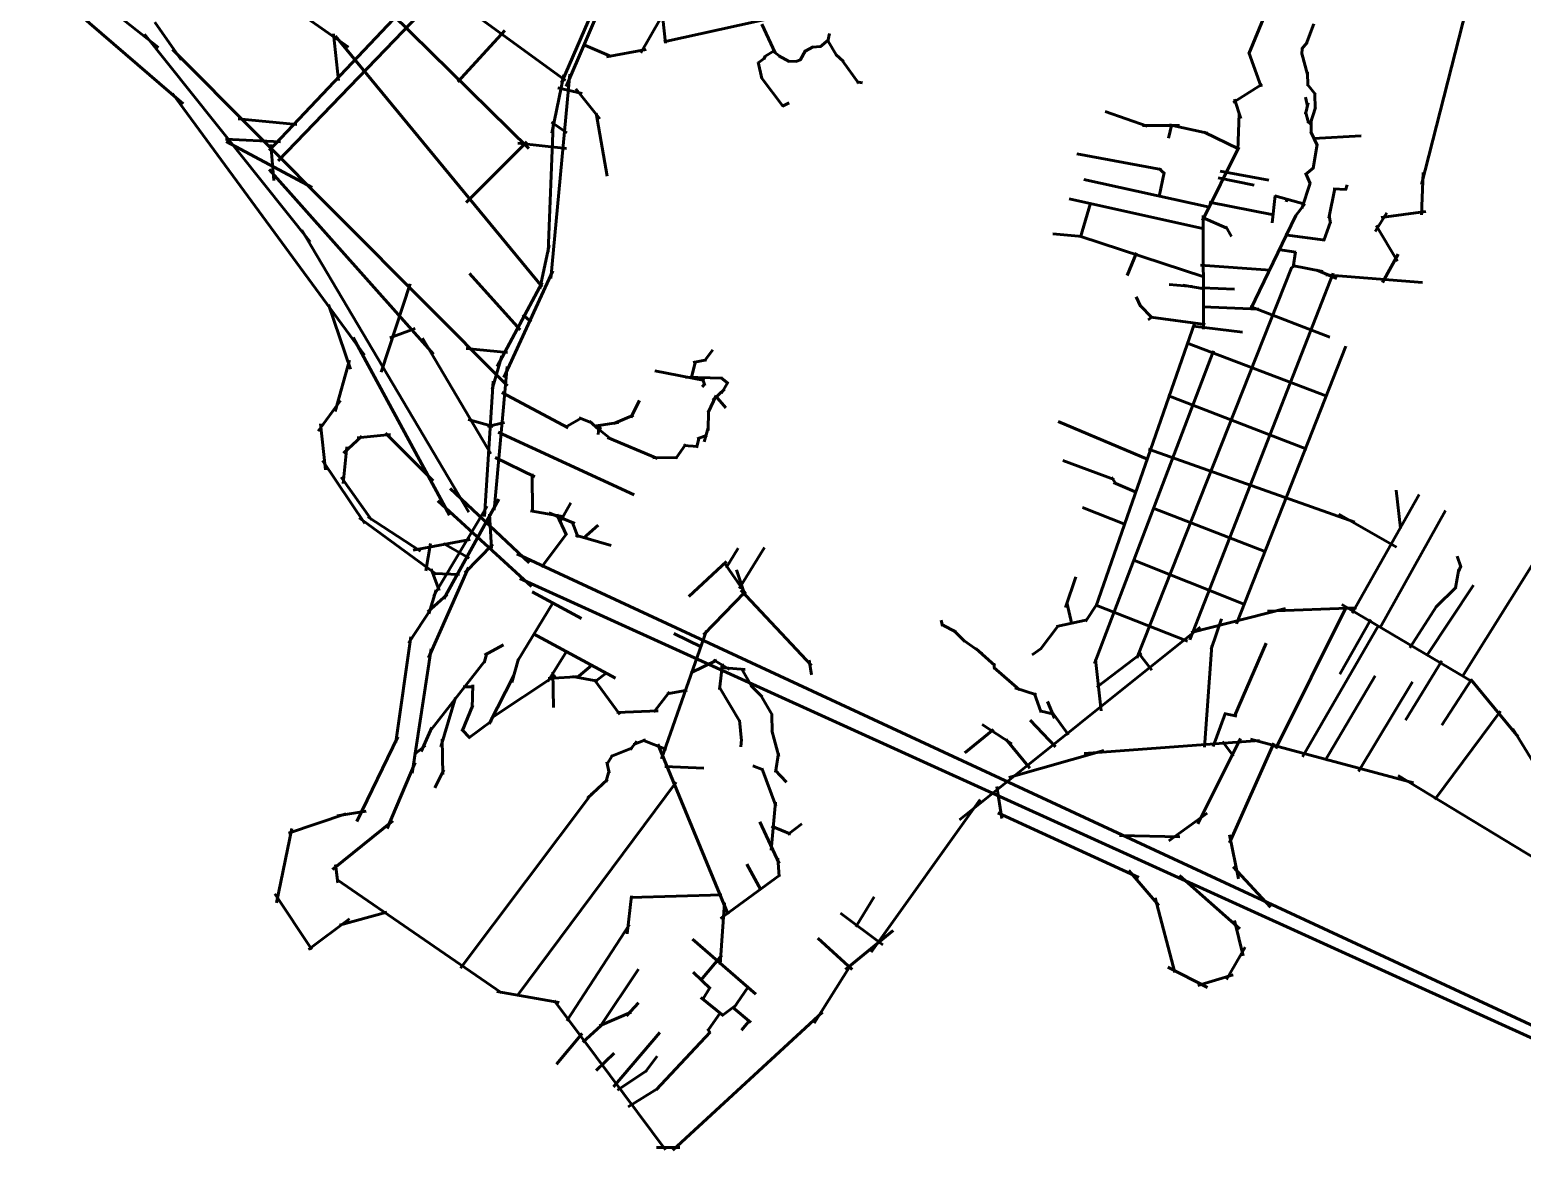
# Model space of a CAD drawing. Header units: inches. Extents: x 723419 to 759401, y 6910722 to 6968430.
# Drawn here: x 741428 to 743592, y 6943034 to 6944658 of the extents above; entities that cross this region are included whole.
import ezdxf

# ---------------------------------------------------------------- set-up
doc = ezdxf.new("R2010")
doc.units = ezdxf.units.IN
doc.header["$MEASUREMENT"] = 0
doc.layers.add('Linhas Axiais - Florianopolis', color=6, linetype='Continuous', lineweight=60)

msp = doc.modelspace()

# ---------------------------------------------------------------- linework, layer by layer
at = {"layer": 'Linhas Axiais - Florianopolis', "linetype": 'Continuous', "lineweight": 60}
for p, q in [((742198.9, 6944580.9), (742463.8, 6945200)), ((742205.6, 6944575.7), (742474, 6945206.2)), ((741765, 6944865.9), (742151.3, 6944486)), ((743195.2, 6944623.1), (743263.4, 6944788.6)), ((743535, 6944784.9), (743445.5, 6944433.5)), ((741614.6, 6944632.4), (741438.2, 6944771.6)), ((741650.2, 6944550.7), (741427.9, 6944742.6)), ((742015.4, 6944737.3), (741774.9, 6944482.9)), ((741787.8, 6944468), (742032.4, 6944722)), ((742011.5, 6944725.2), (742204.4, 6944584.6)), ((741889.7, 6944632.9), (741791.8, 6944702)), ((742341.9, 6944673.5), (742313.9, 6944624.4)), ((742345.7, 6944674.6), (742349.6, 6944638.6)), ((742347.3, 6944640.5), (742509.5, 6944676.4)), ((741834.2, 6944350.5), (741594.1, 6944651.8)), ((741609, 6944669), (741647.4, 6944614.5)), ((741868, 6944652.2), (741875.6, 6944584.7)), ((741871.1, 6944648.8), (742170.6, 6944285.3)), ((742048.5, 6944582.4), (742116.6, 6944656.8)), ((742508.6, 6944624.6), (742489.2, 6944666.3)), ((742587.4, 6944652.7), (742584.6, 6944641.5)), ((743278.3, 6944637.1), (743289.6, 6944666.6)), ((741634.5, 6944629.4), (742120.5, 6944142)), ((742230, 6944636.9), (742270.5, 6944619.1)), ((742263.9, 6944618.7), (742321.3, 6944629.5)), ((742493.4, 6944619.2), (742507.3, 6944628)), ((742544.5, 6944614.1), (742552.5, 6944627.8)), ((742551.8, 6944627.1), (742563.7, 6944633.5)), ((742561.9, 6944633), (742574.9, 6944633.9)), ((742573.5, 6944633.5), (742585.6, 6944643.5)), ((742584.3, 6944642.9), (742597.8, 6944620.3)), ((743271.9, 6944630.5), (743280, 6944639.5)), ((743272.5, 6944631.5), (743272.1, 6944622.3)), ((742483.8, 6944609.9), (742492.6, 6944616.3)), ((742483.9, 6944611), (742489.3, 6944587.5)), ((742491.9, 6944615.3), (742494, 6944619.9)), ((742508, 6944625.3), (742516.2, 6944618.9)), ((742513.7, 6944620.4), (742528.7, 6944612)), ((742527.7, 6944612.2), (742540, 6944612.3)), ((742538.6, 6944612.1), (742545, 6944614.4)), ((742607.4, 6944611.9), (742596.3, 6944622)), ((742606.2, 6944613.2), (742630, 6944580.2)), ((743213.3, 6944575.4), (743195.2, 6944625.1)), ((743271.9, 6944623.6), (743280.5, 6944593.4)), ((742210.6, 6944593.5), (742183.2, 6944297.5)), ((742184.6, 6944507.9), (742202, 6944592.8)), ((742519.9, 6944546.9), (742488.8, 6944588.5)), ((742635.1, 6944581.2), (742626.8, 6944582.7)), ((743280.1, 6944596.8), (743280.9, 6944576.9)), ((741634.8, 6944565.7), (741913.3, 6944186.2)), ((742193.2, 6944574.1), (742228.5, 6944565.8)), ((742219.4, 6944572.2), (742254.1, 6944528.9)), ((743172.4, 6944552.7), (743214.6, 6944579.1)), ((743280.2, 6944578.8), (743291.7, 6944564)), ((743291, 6944566.2), (743291.5, 6944543)), ((742529, 6944552), (742518.9, 6944547.2)), ((742986.8, 6944539.4), (743047.9, 6944518.4)), ((743183.4, 6944529.2), (743174.3, 6944557.2)), ((743277.4, 6944560.1), (743280.4, 6944547.1)), ((743281.1, 6944552), (743277.6, 6944535.8)), ((743292.1, 6944545.3), (743284.2, 6944521.3)), ((741729.9, 6944528.8), (741815.1, 6944520.9)), ((742179.5, 6944336), (742186.5, 6944520.7)), ((742184.1, 6944524.1), (742206.5, 6944508.5)), ((742264.9, 6944445.9), (742248.9, 6944536.9)), ((743041.2, 6944519.3), (743094.5, 6944519.4)), ((743079, 6944501), (743083.5, 6944521.2)), ((743135.5, 6944508), (743080.4, 6944520.4)), ((743179.2, 6944483.3), (743181.2, 6944536.8)), ((743277.3, 6944539.1), (743281.7, 6944523.5)), ((743280.4, 6944525.4), (743285.8, 6944520.9)), ((743285.4, 6944508.8), (743285.4, 6944526.1)), ((741711.4, 6944499.4), (741791.5, 6944495.4)), ((741712.6, 6944496.2), (741837, 6944429.2)), ((743130.7, 6944509.7), (743180.4, 6944485.3)), ((743285.2, 6944509.9), (743294.4, 6944490.6)), ((743358.3, 6944504.4), (743289.2, 6944500.3)), ((741777.2, 6944491.8), (741781.8, 6944439.4)), ((742060.4, 6944407.6), (742148.6, 6944495.8)), ((742135.3, 6944493.7), (742205.9, 6944485.7)), ((742945.9, 6944478.4), (743068.1, 6944455.5)), ((743128.1, 6944381.7), (743180.8, 6944488)), ((743294.2, 6944492.4), (743288.3, 6944456.7)), ((741774.8, 6944455.3), (742013.1, 6944187.9)), ((743064.8, 6944456.8), (743073.1, 6944449.6)), ((743224.4, 6944440.1), (743153.8, 6944452.9)), ((743277.4, 6944448.2), (743289, 6944458)), ((742956, 6944440.9), (743138, 6944400.7)), ((743072.7, 6944451.2), (743065.2, 6944416.2)), ((743203.2, 6944432.6), (743150.6, 6944443.6)), ((743284.2, 6944435.7), (743272.2, 6944399)), ((743284.2, 6944435.2), (743277.6, 6944450.4)), ((743337.7, 6944433.4), (743335.2, 6944425.6)), ((743448.2, 6944451.1), (743445.6, 6944389.9)), ((742934.9, 6944412.7), (743130.6, 6944369.3)), ((743229.3, 6944378.2), (743233.6, 6944417.6)), ((743233.1, 6944417.4), (743276.2, 6944405)), ((743249.4, 6944408.5), (743251.2, 6944413.2)), ((743320, 6944428.1), (743311.4, 6944384.7)), ((743317.4, 6944427.4), (743336.4, 6944426.4)), ((742951.3, 6944357.2), (742965.6, 6944406.6)), ((743129.4, 6944223.9), (743128.8, 6944388.8)), ((743231, 6944389.6), (743137.9, 6944407.9)), ((743197.5, 6944252.3), (743263.5, 6944389)), ((743262.1, 6944387), (743276.4, 6944405.8)), ((743311.7, 6944388.9), (743313.7, 6944377.5)), ((743378.5, 6944365.4), (743395.3, 6944392.4)), ((743386.9, 6944385.7), (743452, 6944394.6)), ((742064.3, 6943958.4), (741822.4, 6944367.7)), ((743128, 6944386), (743163.4, 6944370.5)), ((743161.7, 6944372.8), (743170.2, 6944358.2)), ((743304.1, 6944352.7), (743313.8, 6944379.7)), ((743379.8, 6944374.1), (743410.7, 6944322.5)), ((742167.5, 6944282.2), (742180.8, 6944345.9)), ((742953.5, 6944358.1), (742911.3, 6944362)), ((742950.3, 6944358.6), (743130.2, 6944299.9)), ((743305.9, 6944353.1), (743247.4, 6944360.9)), ((743018.6, 6944301.6), (743032.4, 6944334.6)), ((743237.8, 6944339.3), (743263.4, 6944335.8)), ((743263.1, 6944336.3), (743259.4, 6944313.7)), ((743389, 6944291.7), (743411.7, 6944332.7)), ((742065.4, 6944304.8), (742138.9, 6944222.9)), ((742185.9, 6944308.6), (742115.1, 6944154)), ((743257.1, 6944313), (743032.7, 6943747.1)), ((743317.7, 6944305.1), (743109.7, 6943773.6)), ((743226.4, 6944309.3), (743125.2, 6944316.8)), ((743256.1, 6944312.2), (743261.8, 6944315.8)), ((743257.9, 6944316.2), (743302.4, 6944307.5)), ((743293.7, 6944309.7), (743322.6, 6944297.5)), ((743306.9, 6944302.8), (743447.1, 6944291.6)), ((741937.3, 6944161.4), (741979.4, 6944289.9)), ((742105.4, 6944169.7), (742170.9, 6944291.6)), ((743079.7, 6944288.6), (743113.2, 6944285.7)), ((743099.6, 6944287.6), (743130.7, 6944282.2)), ((743174.6, 6944281.8), (743127, 6944283.9)), ((741860.9, 6944259.9), (741892.7, 6944165.8)), ((743031.7, 6944270.7), (743038.4, 6944257.2)), ((743037.1, 6944258.9), (743054.9, 6944240.6)), ((742142.6, 6944244.9), (742154.8, 6944234.7)), ((743049.1, 6944237.7), (743055, 6944241.9)), ((743053.3, 6944241.4), (743131.9, 6944230.6)), ((743128.3, 6944256.3), (743209.8, 6944253.2)), ((743312.8, 6944212.4), (743197.3, 6944256.9)), ((741950, 6944211.6), (741986.4, 6944224.9)), ((742973.4, 6943821.4), (743117, 6944233.4)), ((743186.2, 6944219.6), (743114.4, 6944228.4)), ((741896.5, 6944211.8), (742036.2, 6943954.3)), ((741997.2, 6944211.1), (742096.2, 6944043.2)), ((742060.6, 6944195.8), (742120.3, 6944190.1)), ((742418, 6944194.1), (742406.1, 6944178)), ((743308.4, 6944126.9), (743105, 6944204.2)), ((743177.5, 6943796.9), (743335.9, 6944199.2)), ((741891.2, 6944179), (741870.7, 6944104.4)), ((742098.1, 6944137.2), (742112.2, 6944185.1)), ((742393, 6944177.8), (742386.9, 6944152.1)), ((742408.7, 6944179.4), (742389.7, 6944175.8)), ((743143.9, 6944192.7), (742971.6, 6943739.1)), ((742101.1, 6943961.6), (742120, 6944169.9)), ((742334.2, 6944163.4), (742406.1, 6944149.3)), ((742431.9, 6944152.9), (742378.5, 6944154.2)), ((742403.6, 6944151), (742406.3, 6944142.5)), ((742430.1, 6944153.6), (742440.5, 6944145)), ((742099.7, 6944148.7), (742087, 6943952.4)), ((742208.2, 6944081.1), (742112.2, 6944131.9)), ((742402.8, 6944140.4), (742406.4, 6944144.7)), ((742418, 6944120.9), (742435.2, 6944136.9)), ((742439.9, 6944146.7), (742430.7, 6944131)), ((741878.1, 6944120.4), (741846.1, 6944076.1)), ((742299.3, 6944096), (742311.6, 6944120.5)), ((742411.3, 6944103.3), (742422.8, 6944127.6)), ((742422.2, 6944127.1), (742436.8, 6944109.8)), ((743279.3, 6944050), (743077.9, 6944127.8)), ((741849.4, 6944086.7), (741856.6, 6944020)), ((742063.5, 6944093.1), (742099.6, 6944082.6)), ((742091.4, 6944082.8), (742115.9, 6944088.5)), ((742204.5, 6944081.7), (742227.3, 6944094.7)), ((742224.4, 6944095.4), (742242.9, 6944088.1)), ((742239.5, 6944090.5), (742252.9, 6944078.4)), ((742246.2, 6944083.2), (742281.4, 6944088.5)), ((742274.6, 6944087), (742303.3, 6944099.5)), ((742411.1, 6944077.2), (742411.6, 6944105.4)), ((742918.9, 6944090), (743049.2, 6944035.1)), ((741909, 6944068.8), (741882.5, 6944044.1)), ((741902.6, 6944066.4), (741950.9, 6944071.1)), ((741943.7, 6944073), (742012.6, 6944004.3)), ((742303.9, 6943983.9), (742106.8, 6944074.5)), ((742271.1, 6944063.8), (742249.3, 6944081.5)), ((742256.8, 6944080.9), (742250.8, 6944080)), ((742251.7, 6944071.1), (742252.7, 6944081)), ((742337.9, 6944036.3), (742265.6, 6944067.1)), ((742398.3, 6944066.7), (742394.3, 6944051.9)), ((742409.8, 6944070.4), (742395.6, 6944064.9)), ((742405.7, 6944060.5), (742411.4, 6944080.9)), ((741887.3, 6944053.2), (741882.2, 6944000)), ((742379.1, 6944057), (742364.3, 6944036.3)), ((742396.5, 6944053.7), (742375.4, 6944055.2)), ((743050, 6944050), (743349.1, 6943944.2)), ((741852.2, 6944033.4), (741913.4, 6943942)), ((742102.5, 6944038), (742160.2, 6944009.8)), ((742366.8, 6944037.8), (742331, 6944037.6)), ((742925.8, 6944033.4), (743000.2, 6944006.1)), ((741923.4, 6943947.3), (741879.3, 6944009.4)), ((742156, 6944014.1), (742156.8, 6943958.6)), ((742996.2, 6944009.2), (743003.1, 6943999.2)), ((743032.8, 6943987.2), (742999.2, 6944001.6)), ((742028, 6943833), (742107.8, 6943977.4)), ((742037.1, 6943993.1), (742152, 6943885.1)), ((743442.3, 6943984.2), (743345.2, 6943812.1)), ((743408.8, 6943990.5), (743415.3, 6943935.4)), ((742091.1, 6943967.1), (742013.1, 6943836.8)), ((742019.6, 6943975.3), (742155.4, 6943850.7)), ((742094.1, 6943955.8), (742097.2, 6943906.5)), ((742153.6, 6943960.8), (742203.2, 6943951.7)), ((742218.2, 6943942.4), (742180.1, 6943957.8)), ((742192.1, 6943955.4), (742206.1, 6943925.4)), ((742212, 6943972.3), (742196.5, 6943944.1)), ((742954.3, 6943965.5), (743016.3, 6943940.8)), ((743219.9, 6943901.3), (743056.4, 6943964.6)), ((743409.3, 6943907.8), (743325.5, 6943955.5)), ((743480.2, 6943961.2), (743385, 6943790.4)), ((743656.1, 6943962.4), (743504.3, 6943720)), ((741905.4, 6943950.4), (742017, 6943868.5)), ((741994.3, 6943902.3), (741917.9, 6943952)), ((742214.2, 6943944.8), (742222.9, 6943921.9)), ((742251.8, 6943939.7), (742230.7, 6943920.9)), ((741983.4, 6943903.4), (742066.4, 6943918.9)), ((742008.6, 6943913.2), (742002, 6943873.8)), ((742027.6, 6943913.3), (742064.6, 6943891.8)), ((742058.5, 6943870.8), (742099.1, 6943912)), ((742169.7, 6943878.8), (742206.6, 6943927.8)), ((742270.6, 6943910.4), (742219.1, 6943925.4)), ((742134.1, 6943898.1), (743724.2, 6943159.7)), ((742454.6, 6943906.4), (742437.5, 6943878)), ((742492.8, 6943907.3), (742456.1, 6943847.8)), ((743497.3, 6943894.6), (743502.7, 6943879.2)), ((742063.7, 6943878.2), (742005.8, 6943747.6)), ((742009.8, 6943876.5), (742021.4, 6943845)), ((742013.8, 6943869.5), (742050.9, 6943868.3)), ((742383.3, 6943836.4), (742438.1, 6943887)), ((742434, 6943885.9), (742466, 6943840)), ((742452.2, 6943874.9), (742465.2, 6943837.2)), ((743189.5, 6943824.6), (743027.2, 6943889.4)), ((743495, 6943848.8), (743499.8, 6943875.8)), ((743502.7, 6943880.4), (743499, 6943872.7)), ((743635.7, 6943182.7), (742138.4, 6943862.6)), ((742944.6, 6943864.9), (742929.5, 6943820.2)), ((743520.8, 6943852.9), (743453.3, 6943750.6)), ((743466.2, 6943821.1), (743495.6, 6943849.7)), ((742005.1, 6943814), (742032.9, 6943839.4)), ((742017, 6943845.8), (742006.4, 6943811)), ((742186.7, 6943827.5), (742134.7, 6943742.5)), ((742156.2, 6943843.1), (742227.6, 6943804.4)), ((742404.6, 6943780.6), (742464.6, 6943842.8)), ((742458.8, 6943845.6), (742561.1, 6943736.3)), ((742931.2, 6943827.6), (742938.6, 6943796.4)), ((742958.2, 6943800.3), (742975.2, 6943825.9)), ((741977.1, 6943768.8), (742010.3, 6943819.6)), ((743106.4, 6943771.6), (742972.4, 6943824.4)), ((743111.5, 6943784), (743248.5, 6943818.8)), ((743155.5, 6943803.9), (743140.8, 6943760)), ((743222.5, 6943815), (743351.5, 6943819.9)), ((743234.5, 6943615.9), (743336.6, 6943821.8)), ((743522.1, 6943711.4), (743330.1, 6943824.6)), ((743428.7, 6943761.8), (743468, 6943823)), ((742158.2, 6943782.1), (742277.1, 6943717.8)), ((742409, 6943787.1), (742343.8, 6943600.8)), ((742361.6, 6943782.7), (742402.3, 6943763)), ((742749, 6943801.9), (742751.1, 6943793.5)), ((742749.9, 6943795.7), (742770.9, 6943784.8)), ((742767.7, 6943787.2), (742783.4, 6943771.3)), ((742775.7, 6943512.6), (743124.9, 6943791.7)), ((742893.3, 6943760.1), (742918.8, 6943794)), ((742960.9, 6943802.6), (742916.2, 6943792.9)), ((743383.2, 6943794.3), (743273.2, 6943603.8)), ((743327.2, 6943723.9), (743372.1, 6943802.8)), ((741958.7, 6943625), (741980.4, 6943777.7)), ((742009.5, 6943760.4), (741982.2, 6943580.2)), ((742087.2, 6943751.3), (742114.8, 6943766.3)), ((742780, 6943773.8), (742808.7, 6943753.7)), ((742799.6, 6943760.9), (742826.8, 6943736.2)), ((742881.2, 6943751.6), (742894.3, 6943761.1)), ((743130.9, 6943618.1), (743141.7, 6943765.4)), ((743220.6, 6943768.7), (743174.6, 6943662.8)), ((742008.7, 6943642.1), (742088.6, 6943744)), ((742086.8, 6943740.3), (742090.5, 6943754.1)), ((742136.4, 6943746.1), (742126.5, 6943711.8)), ((742205.9, 6943756.8), (742178.8, 6943713.1)), ((742386.3, 6943725.5), (742424, 6943744.1)), ((742419, 6943744.5), (742442.2, 6943730.3)), ((742431.9, 6943738.8), (742428, 6943701.6)), ((742561.3, 6943722.6), (742557.9, 6943744)), ((742825.6, 6943739.5), (742826.7, 6943730.9)), ((742972.7, 6943745.2), (742980.9, 6943670.4)), ((743039.6, 6943754), (742974.8, 6943704.7)), ((743034.8, 6943755.1), (743054.6, 6943729.5)), ((743422.3, 6943656.9), (743474.9, 6943743.3)), ((742093.9, 6943651.7), (742129.8, 6943722)), ((742096.8, 6943659.9), (742189.9, 6943721.8)), ((742179.4, 6943717.7), (742226, 6943720.5)), ((742187, 6943675.2), (742186.2, 6943726.7)), ((742214.6, 6943720.3), (742251.2, 6943713.8)), ((742242.8, 6943736.9), (742221.1, 6943718.5)), ((742246.9, 6943712.7), (742263.8, 6943725.8)), ((742465, 6943730.3), (742429.1, 6943733.5)), ((742459.6, 6943732.2), (742475, 6943705.1)), ((742825.7, 6943733.2), (742862.5, 6943700.8)), ((743378.2, 6943721.3), (743305.9, 6943598.8)), ((742070.6, 6943705.6), (742056.2, 6943705.2)), ((742069.3, 6943674.4), (742069.9, 6943708.1)), ((742246, 6943716.2), (742283.1, 6943665.1)), ((742355.5, 6943698.3), (742332.5, 6943668.7)), ((742381, 6943700.6), (742351.9, 6943695.3)), ((742427.3, 6943705.5), (742457.3, 6943655.3)), ((742473.3, 6943707.2), (742489.4, 6943690.8)), ((742856, 6943704), (742887.3, 6943693.6)), ((742884.2, 6943696.8), (742894.2, 6943668.1)), ((743354.4, 6943582.5), (743432.7, 6943712.6)), ((743475.3, 6943650), (743518.3, 6943715.8)), ((743516.9, 6943716), (743585.5, 6943632.9)), ((742023.7, 6943618.6), (742045, 6943690.1)), ((742054.6, 6943641.3), (742070.2, 6943679)), ((742487.4, 6943693.7), (742503.9, 6943664.9)), ((742903.4, 6943683.9), (742913.4, 6943660.1)), ((742063.9, 6943631), (742097.9, 6943656)), ((742339, 6943670.7), (742278.7, 6943668.2)), ((742456.7, 6943657.2), (742459.8, 6943627.3)), ((742503.5, 6943666.3), (742504.1, 6943639.1)), ((742878.3, 6943656.9), (742914.9, 6943618.5)), ((742892, 6943670.5), (742912.3, 6943665.7)), ((742933.6, 6943635.9), (742908.1, 6943670.9)), ((743143.3, 6943618.7), (743161.3, 6943667.8)), ((743159.5, 6943666.5), (743177.7, 6943662.8)), ((743465, 6943542.2), (743560.1, 6943669.9)), ((741902.1, 6943509.9), (741961.2, 6943633.1)), ((742010.9, 6943646.5), (741995, 6943611.4)), ((742053.5, 6943643.8), (742066.4, 6943630.9)), ((742503.7, 6943642.2), (742513.6, 6943604.2)), ((742783.5, 6943609.9), (742824.8, 6943643.5)), ((742808.7, 6943651), (742851.5, 6943622.8)), ((743183.3, 6943630.7), (743121.4, 6943506.6)), ((743578, 6943644.3), (743608.1, 6943595.9)), ((741984.9, 6943607.2), (742001.5, 6943620.1)), ((742025.7, 6943629.3), (742026.8, 6943578.5)), ((742270.3, 6943604.3), (742301.8, 6943617)), ((742298.3, 6943613.9), (742307.9, 6943626.7)), ((742302.9, 6943622), (742320.3, 6943628.7)), ((742316.5, 6943628.3), (742350.9, 6943614.6)), ((742338.5, 6943622.5), (742440.3, 6943375.4)), ((742459.9, 6943628.8), (742458.8, 6943618.4)), ((742513.1, 6943609.2), (742508.8, 6943581.2)), ((742843.4, 6943629.2), (742877.6, 6943587.3)), ((742984.9, 6943612.9), (742847.2, 6943574.1)), ((743210.5, 6943627.8), (742956.3, 6943608.7)), ((743157.1, 6943626.3), (743173, 6943604.9)), ((743231.6, 6943623.6), (743167.2, 6943479)), ((743434.2, 6943566.4), (743197.7, 6943629.7)), ((741945.9, 6943499.8), (741986.3, 6943595.5)), ((742264.2, 6943592.6), (742272.8, 6943606.4)), ((742267.9, 6943580.3), (742264.3, 6943596.8)), ((742405, 6943587.4), (742348.3, 6943589.8)), ((742476.2, 6943591), (742491.1, 6943585.1)), ((742509.5, 6943532.7), (742489.3, 6943587.6)), ((742028, 6943584.9), (742015, 6943558.8)), ((742134.2, 6943257.2), (742364.8, 6943567.3)), ((742265.5, 6943570.8), (742236.4, 6943543.9)), ((742267.9, 6943584.3), (742263, 6943567.2)), ((742508.3, 6943584.7), (742524.9, 6943567.2)), ((743926.3, 6943264.8), (743411.7, 6943576.9)), ((742052.4, 6943297.5), (742242.6, 6943550.6)), ((742830, 6943560.8), (742837.2, 6943514.5)), ((741873.4, 6943518.5), (741915.3, 6943525.2)), ((742509, 6943538.4), (742502.9, 6943468.7)), ((742805.7, 6943542.2), (742647.8, 6943320.8)), ((743035.8, 6943428.8), (742831.4, 6943522.5)), ((743134.7, 6943522.4), (743079.3, 6943482.1)), ((741802.8, 6943493.3), (741885.9, 6943521.1)), ((741866.7, 6943440.3), (741954.1, 6943511.2)), ((742486.3, 6943509.6), (742514.5, 6943449.3)), ((742531.2, 6943491.7), (742503.1, 6943503.5)), ((742547.3, 6943506.7), (742527, 6943491.5)), ((741785.6, 6943392), (741807.8, 6943500.2)), ((743095.4, 6943487.7), (743007.5, 6943489.6)), ((743167.3, 6943491), (743180.3, 6943427.2)), ((741871.1, 6943447.6), (741874.5, 6943421.3)), ((742467.5, 6943448.4), (742487.7, 6943410.9)), ((742512.3, 6943457.1), (742514.2, 6943430.3)), ((743064.7, 6943388.2), (743021.3, 6943439.1)), ((743172.3, 6943444.4), (743226.6, 6943385.9)), ((741872.8, 6943425.9), (742111.5, 6943261.6)), ((742515.8, 6943432.9), (742429, 6943369.5)), ((743182.3, 6943354.5), (743094.5, 6943431.7)), ((741783.2, 6943405.4), (741836.9, 6943324.6)), ((742300.3, 6943402.3), (742293.8, 6943347.3)), ((742298.6, 6943400), (742431.1, 6943403.6)), ((742651.9, 6943401.1), (742625.2, 6943357.5)), ((743088.1, 6943291.4), (743059.5, 6943399.3)), ((741876.6, 6943359.8), (741945.4, 6943378.9)), ((742435.1, 6943392.4), (742428.5, 6943302.6)), ((742603.1, 6943377.2), (742664.8, 6943331.4)), ((741832.1, 6943324.4), (741891.2, 6943369.2)), ((742297.3, 6943360.6), (742206.5, 6943221)), ((742610.6, 6943295.7), (742679.6, 6943352.2)), ((743187, 6943315.3), (743174.3, 6943366.7)), ((742388.7, 6943339.4), (742480.3, 6943259.7)), ((742570.5, 6943341.1), (742619.9, 6943295.4)), ((743189.8, 6943327.7), (743162.8, 6943280.9)), ((742400.5, 6943280), (742431.3, 6943316.3)), ((742310.2, 6943295.8), (742254.9, 6943212.7)), ((742389.4, 6943291.9), (742414.6, 6943267.5)), ((742564.9, 6943217.5), (742618, 6943302.5)), ((743135.1, 6943269.4), (743077.7, 6943298.8)), ((743121.1, 6943272.3), (743172.7, 6943287.6)), ((742104.7, 6943263.7), (742195.4, 6943247.6)), ((742414, 6943269.9), (742403.3, 6943251.8)), ((742469.7, 6943271), (742447.7, 6943238.3)), ((742188.1, 6943250.5), (742349.3, 6943033.9)), ((742310.5, 6943247.4), (742292.7, 6943228.2)), ((742400.5, 6943255), (742433.6, 6943228.2)), ((742431, 6943228.3), (742452.4, 6943244.1)), ((742299.5, 6943233.9), (742253.6, 6943214)), ((742577.1, 6943233.9), (742360.1, 6943033.6)), ((742411.1, 6943207.5), (742429.3, 6943233)), ((742446.4, 6943240.7), (742473.2, 6943218.5)), ((742459.6, 6943207.6), (742471.6, 6943222.1)), ((742191.5, 6943158.4), (742228.8, 6943203)), ((742261, 6943218.5), (742229.8, 6943190)), ((742341.5, 6943204.4), (742274.2, 6943125.5)), ((742414.1, 6943204.8), (742335.8, 6943120.9)), ((742410.6, 6943209.3), (742414, 6943203.5)), ((742275.1, 6943174.4), (742249.1, 6943149)), ((742320.2, 6943146.6), (742337.3, 6943169.8)), ((742280.1, 6943120.7), (742322.3, 6943148.9)), ((742295.5, 6943096.5), (742339.6, 6943123.9)), ((742336.5, 6943037.3), (742370.5, 6943037.3))]:
    msp.add_line(p, q, dxfattribs=at)

doc.saveas('drawing.dxf')
